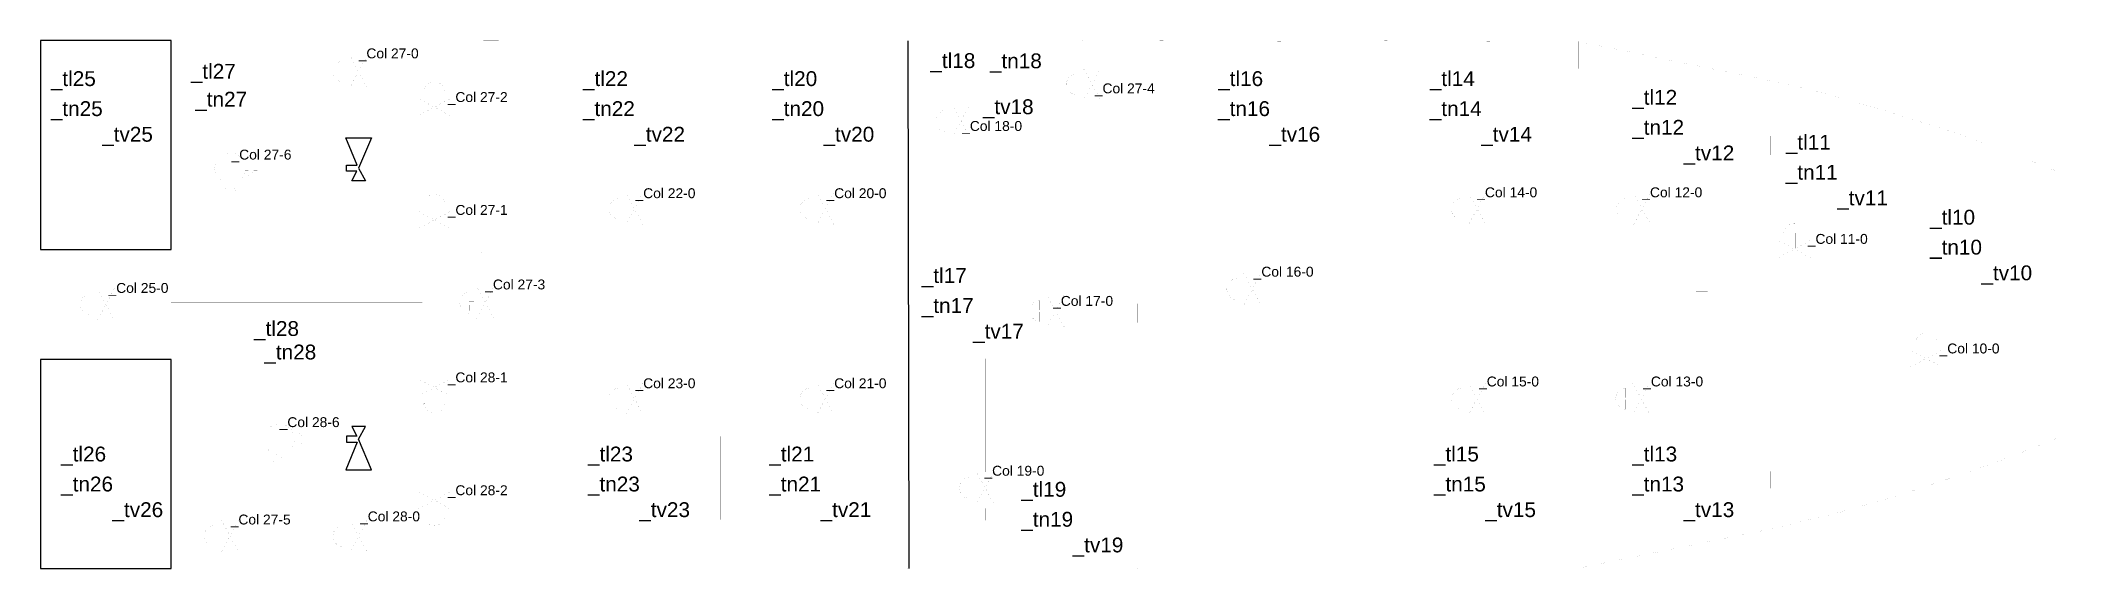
# Model space of a CAD drawing. Extents: x -11686 to 29263, y 11601 to 22268.
import ezdxf

# ---------------------------------------------------------------- set-up
doc = ezdxf.new("R2010")
doc.units = 0
doc.header["$MEASUREMENT"] = 0
for name, color, linetype in [('LAYER01', 7, 'CONTINUOUS'), ('Omriss tanker', 20, 'CONTINUOUS'), ('Suction C', 201, 'CONTINUOUS'), ('Suction PS', 131, 'CONTINUOUS'), ('Suction SB', 211, 'CONTINUOUS'), ('Symboler', 42, 'CONTINUOUS'), ('TEKST', 7, 'CONTINUOUS')]:
    doc.layers.add(name, color=color, linetype=linetype)
doc.styles.add('ARIAL', font='ARIAL.TTF', dxfattribs={"height": 12})

msp = doc.modelspace()

# ---------------------------------------------------------------- linework, layer by layer
at = {"layer": 'LAYER01', "color": 7, "linetype": 'Continuous'}
for points in [[(-5123, 19430), (-5400, 19430), (-5294, 19627), (-5502, 19627), (-5502, 19747), (-5287, 19747), (-5520, 20304), (-5003, 20304), (-5262, 19687)], [(-5123, 14469), (-5400, 14469), (-5294, 14272), (-5502, 14272), (-5502, 14152), (-5287, 14152), (-5520, 13596), (-5003, 13596), (-5262, 14212)]]:
    msp.add_lwpolyline(points, close=True, dxfattribs=at)
at = {"layer": 'Omriss tanker', "linetype": 'Continuous'}
for p, q in [((5837, 22259), (5856, 11603)), ((9365, 22263), (9365, 22263)), ((5835, 11603), (5836, 11603)), ((10485, 11603), (10485, 11603))]:
    msp.add_line(p, q, dxfattribs=at)
for points in [[(-9050, 22268), (-11686, 22268), (-11686, 18044), (-9050, 18044)], [(-9050, 15826), (-11686, 15826), (-11686, 11603), (-9050, 11603)]]:
    msp.add_lwpolyline(points, close=True, dxfattribs=at)
for points, const_width in [([(-1918, 22261), (-9050, 22268), (-9050, 16968), (-3971, 16968), (-3971, 16221), (-1921, 16221)], 0.3), ([(2045, 17207), (-1921, 17204), (-1921, 18410), (-1921, 18410), (-1918, 22261), (2048, 22259)], 0.3), ([(2048, 22259), (5837, 22259), (5833, 17207), (2045, 17207), (2048, 22259)], 0.3), ([(10485, 22263), (5835, 22262), (5835, 20140), (10485, 20140)], 0.2), ([(15077, 22250), (10485, 22263), (10485, 11603), (15077, 11603)], 0.2), ([(19385, 22249), (15077, 22263), (15077, 17207), (19387, 17207)], 0.2), ([(23272, 21453), (19385, 22249), (19387, 17207), (23268, 17202)], 0.3), ([(23272, 21453), (23263, 12397), (24060, 12589), (24628, 12726), (25274, 12912), (25852, 13080), (25852, 20767), (25444, 20898), (24734, 21092), (24283, 21216), (23821, 21329)], 0.3), ([(29263, 19539), (28549, 19827), (27552, 20201), (26933, 20420), (25852, 20767), (25852, 13080), (26652, 13342), (27275, 13552), (28126, 13863), (29263, 14313)], 0.3), ([(10485, 20140), (5835, 20140), (5831, 13725), (10480, 13725)], 0.3), ([(2045, 17207), (-1921, 17204), (-1921, 15528), (-1921, 15528), (-1921, 11603), (2044, 11601)], 0.3), ([(2045, 17207), (5833, 17207), (5831, 11603), (2044, 11602)], 0.3), ([(19387, 17207), (15077, 17207), (15077, 11604), (19387, 11602)], 0.2), ([(23263, 12397), (23268, 17202), (19387, 17201), (19387, 11607)], 0.3), ([(-1921, 11603), (-9050, 11603), (-9050, 16968), (-3971, 16968), (-3971, 16221), (-1921, 16221)], 0.3), ([(10480, 13725), (5831, 13725), (5831, 11602), (10480, 11603)], 0.2)]:
    msp.add_lwpolyline(points, close=True, dxfattribs=dict(at, const_width=const_width))
at = {"layer": 'Omriss tanker', "linetype": 'Continuous', "const_width": 0.3}
msp.add_lwpolyline([(2044, 11602), (2045, 17210)], dxfattribs=at)
at = {"layer": 'Suction C', "linetype": 'Continuous', "const_width": 0.3}
for points in [[(-10368, 17257), (-10368, 18044)], [(24067, 18056), (24459, 18056)], [(-10368, 16615), (-10368, 15826)], [(26731, 15842), (27122, 15842)]]:
    msp.add_lwpolyline(points, close=True, dxfattribs=at)
at = {"layer": 'Suction PS', "linetype": 'Continuous', "const_width": 0.3}
for points in [[(-5262, 21963), (-5262, 22264)], [(-5262, 20304), (-5262, 20582), (-5412, 20582), (-5262, 20732), (-5262, 21321), (-5262, 20921), (-4051, 20921), (-5262, 20921), (-5262, 20732), (-5112, 20582), (-5262, 20582), (-5262, 20304)], [(23425, 18056), (20670, 18056), (20670, 18547), (20670, 18056), (17336, 18056), (17336, 18547), (17336, 18056), (12794, 18056), (12794, 17566), (12794, 18056), (6911, 18056), (6911, 20321), (6911, 18056), (4171, 18056), (4171, 18550), (4171, 18056), (313, 18056), (313, 18550), (313, 18056), (-2702, 18056), (-2702, 20922), (-3409, 20922), (-2702, 20922), (-2702, 18641), (-3409, 18641), (-2702, 18641), (-2701, 17294), (-2701, 18056)], [(6911, 20964), (6912, 21264)], [(9556, 21064), (9556, 18056), (9556, 21064)], [(-7308, 19687), (-5502, 19687)], [(-4052, 18641), (-5268, 18641), (-5268, 18933), (-5418, 18933), (-5268, 19083), (-5268, 19430), (-5268, 19083), (-5118, 18933), (-5268, 18933), (-5268, 18641), (-4469, 18641), (-4469, 18641), (-4469, 18641), (-4052, 18641)], [(313, 19192), (313, 19493)], [(4171, 19192), (4172, 19493)], [(17336, 19190), (17337, 19490)], [(20670, 19190), (20670, 19490)], [(12794, 16623), (12794, 16924)]]:
    msp.add_lwpolyline(points, close=True, dxfattribs=at)
at = {"layer": 'Suction SB', "linetype": 'Continuous', "const_width": 0.3}
for points in [[(-6867, 13508), (-6867, 13047), (-7858, 13047), (-7858, 18983), (-7858, 12579), (-7858, 13047), (-6867, 13047)], [(8821, 17502), (8821, 17168)], [(26088, 15842), (20653, 15842), (20653, 15352), (20653, 15842), (17336, 15842), (17336, 15352), (17336, 15842), (8821, 15842), (8821, 16482), (8821, 15842), (7398, 15842), (7398, 13548), (7398, 15842), (4171, 15842), (4171, 15352), (4171, 15842), (313, 15842), (313, 15352), (313, 15842), (-2702, 15842), (-2702, 12978), (-3409, 12978), (-2702, 12978), (-2702, 15258), (-3409, 15258), (-2702, 15258), (-2703, 16652), (-2703, 15842)], [(-4052, 15258), (-5243, 15258), (-5243, 14960), (-5393, 14960), (-5243, 14810), (-5243, 14469), (-5243, 14810), (-5093, 14960), (-5243, 14960), (-5243, 15258), (-4464, 15258), (-4464, 15258), (-4465, 15258), (-4052, 15258)], [(313, 14710), (313, 14376)], [(4171, 14710), (4171, 14376)], [(17336, 14710), (17336, 14376)], [(20653, 14710), (20653, 14376)], [(-5502, 14212), (-6317, 14212)], [(-5262, 13596), (-5262, 13361), (-5412, 13361), (-5262, 13211), (-5262, 12579), (-5262, 12986), (-4052, 12986), (-5262, 12986), (-5262, 13211), (-5112, 13361), (-5262, 13361), (-5262, 13596)], [(7398, 12906), (7398, 12572)], [(-7858, 11937), (-7858, 11603)], [(-5262, 11937), (-5262, 11603)]]:
    msp.add_lwpolyline(points, close=True, dxfattribs=at)
at = {"layer": 'Symboler', "color": 42, "linetype": 'Continuous'}
for points in [[(-5274, 21620, 0.6, 0.6, 0), (-5587, 21619, 0.6, 0.6, 0), (-5586, 21427, 0.6, 0.6, -0.884677), (-5587, 21857, 0.6, 0.6, 0), (-5587, 21664, 0.6, 0.6, 0), (-5274, 21665, 0.6, 0.6, 0), (-5435, 21963, 0, 0, 0), (-5089, 21963, 0.6, 0.6, 0), (-5262, 21642, 0.6, 0.6, 0), (-5088, 21321, 0, 0, 0), (-5435, 21321, 0.6, 0.6, 0)], [(9544, 21362, 0.6, 0.6, 0), (9231, 21362, 0.6, 0.6, 0), (9231, 21170, 0.6, 0.6, -0.884677), (9231, 21600, 0.6, 0.6, 0), (9231, 21407, 0.6, 0.6, 0), (9544, 21407, 0.6, 0.6, 0), (9382, 21706, 0, 0, 0), (9729, 21706, 0.6, 0.6, 0), (9556, 21385, 0.6, 0.6, 0), (9729, 21064, 0, 0, 0), (9383, 21064, 0.6, 0.6, 0)], [(-3753, 20934, 0.6, 0.6, 0), (-3753, 21247, 0.6, 0.6, 0), (-3945, 21247, 0.6, 0.6, -0.884677), (-3515, 21247, 0.6, 0.6, 0), (-3708, 21247, 0.6, 0.6, 0), (-3708, 20934, 0.6, 0.6, 0), (-3409, 21095, 0, 0, 0), (-3409, 20748, 0.6, 0.6, 0), (-3730, 20922, 0.6, 0.6, 0), (-4051, 20748, 0, 0, 0), (-4051, 21095, 0.6, 0.6, 0)], [(6899, 20665, 0.6, 0.6, 0), (6587, 20665, 0.6, 0.6, 0), (6587, 20858, 0.6, 0.6, 0.884677), (6587, 20427, 0.6, 0.6, 0), (6587, 20620, 0.6, 0.6, 0), (6899, 20620, 0.6, 0.6, 0), (6738, 20321, 0, 0, 0), (7085, 20321, 0.6, 0.6, 0), (6911, 20642, 0.6, 0.6, 0), (7085, 20964, 0, 0, 0), (6738, 20964, 0.6, 0.6, 0)], [(-3753, 18654, 0.6, 0.6, 0), (-3753, 18966, 0.6, 0.6, 0), (-3946, 18966, 0.6, 0.6, -0.884677), (-3515, 18966, 0.6, 0.6, 0), (-3708, 18966, 0.6, 0.6, 0), (-3708, 18654, 0.6, 0.6, 0), (-3409, 18815, 0, 0, 0), (-3409, 18468, 0.6, 0.6, 0), (-3730, 18641, 0.6, 0.6, 0), (-4052, 18468, 0, 0, 0), (-4052, 18815, 0.6, 0.6, 0)], [(301, 18848, 0.6, 0.6, 0), (-12, 18848, 0.6, 0.6, 0), (-12, 18656, 0.6, 0.6, -0.884677), (-12, 19086, 0.6, 0.6, 0), (-12, 18893, 0.6, 0.6, 0), (301, 18893, 0.6, 0.6, 0), (139, 19192, 0, 0, 0), (486, 19192, 0.6, 0.6, 0), (313, 18871, 0.6, 0.6, 0), (486, 18550, 0, 0, 0), (139, 18550, 0.6, 0.6, 0)], [(4159, 18848, 0.6, 0.6, 0), (3847, 18848, 0.6, 0.6, 0), (3847, 18656, 0.6, 0.6, -0.884677), (3847, 19086, 0.6, 0.6, 0), (3847, 18893, 0.6, 0.6, 0), (4159, 18893, 0.6, 0.6, 0), (3998, 19192, 0, 0, 0), (4345, 19192, 0.6, 0.6, 0), (4171, 18871, 0.6, 0.6, 0), (4345, 18550, 0, 0, 0), (3998, 18550, 0.6, 0.6, 0)], [(17324, 18846, 0.6, 0.6, 0), (17011, 18846, 0.6, 0.6, 0), (17011, 18653, 0.6, 0.6, -0.884677), (17011, 19084, 0.6, 0.6, 0), (17011, 18891, 0.6, 0.6, 0), (17324, 18891, 0.6, 0.6, 0), (17163, 19190, 0, 0, 0), (17510, 19190, 0.6, 0.6, 0), (17336, 18868, 0.6, 0.6, 0), (17510, 18547, 0, 0, 0), (17163, 18547, 0.6, 0.6, 0)], [(20658, 18846, 0.6, 0.6, 0), (20345, 18846, 0.6, 0.6, 0), (20345, 18653, 0.6, 0.6, -0.884677), (20345, 19084, 0.6, 0.6, 0), (20345, 18891, 0.6, 0.6, 0), (20658, 18891, 0.6, 0.6, 0), (20497, 19190, 0, 0, 0), (20844, 19190, 0.6, 0.6, 0), (20670, 18868, 0.6, 0.6, 0), (20844, 18547, 0, 0, 0), (20497, 18547, 0.6, 0.6, 0)], [(23724, 18068, 0.6, 0.6, 0), (23724, 18381, 0.6, 0.6, 0), (23531, 18381, 0.6, 0.6, -0.884677), (23961, 18381, 0.6, 0.6, 0), (23769, 18381, 0.6, 0.6, 0), (23769, 18068, 0.6, 0.6, 0), (24067, 18229, 0, 0, 0), (24067, 17883, 0.6, 0.6, 0), (23746, 18056, 0.6, 0.6, 0), (23425, 17883, 0, 0, 0), (23425, 18229, 0.6, 0.6, 0)], [(-10380, 16913, 0.6, 0.6, 0), (-10693, 16913, 0.6, 0.6, 0), (-10693, 16721, 0.6, 0.6, -0.884677), (-10693, 17151, 0.6, 0.6, 0), (-10693, 16958, 0.6, 0.6, 0), (-10380, 16958, 0.6, 0.6, 0), (-10541, 17257, 0, 0, 0), (-10195, 17257, 0.6, 0.6, 0), (-10368, 16936, 0.6, 0.6, 0), (-10195, 16615, 0, 0, 0), (-10541, 16615, 0.6, 0.6, 0)], [(-2714, 16951, 0.6, 0.6, 0), (-3027, 16950, 0.6, 0.6, 0), (-3026, 16758, 0.6, 0.6, -0.884677), (-3027, 17188, 0.6, 0.6, 0), (-3027, 16995, 0.6, 0.6, 0), (-2714, 16996, 0.6, 0.6, 0), (-2875, 17294, 0, 0, 0), (-2529, 17294, 0.6, 0.6, 0), (-2702, 16973, 0.6, 0.6, 0), (-2528, 16652, 0, 0, 0), (-2875, 16652, 0.6, 0.6, 0)], [(12782, 17267, 0.6, 0.6, 0), (12470, 17267, 0.6, 0.6, 0), (12470, 17460, 0.6, 0.6, 0.884677), (12470, 17030, 0.6, 0.6, 0), (12470, 17222, 0.6, 0.6, 0), (12782, 17222, 0.6, 0.6, 0), (12621, 16924, 0, 0, 0), (12968, 16924, 0.6, 0.6, 0), (12794, 17245, 0.6, 0.6, 0), (12968, 17566, 0, 0, 0), (12621, 17566, 0.6, 0.6, 0)], [(8809, 16781, 0.6, 0.6, 0), (8496, 16781, 0.6, 0.6, 0), (8496, 16588, 0.6, 0.6, -0.884677), (8496, 17019, 0.6, 0.6, 0), (8496, 16826, 0.6, 0.6, 0), (8809, 16826, 0.6, 0.6, 0), (8648, 17124, 0, 0, 0), (8995, 17124, 0.6, 0.6, 0), (8821, 16803, 0.6, 0.6, 0), (8995, 16482, 0, 0, 0), (8648, 16482, 0.6, 0.6, 0)], [(26387, 15854, 0.6, 0.6, 0), (26387, 16167, 0.6, 0.6, 0), (26194, 16167, 0.6, 0.6, -0.884677), (26625, 16167, 0.6, 0.6, 0), (26432, 16167, 0.6, 0.6, 0), (26432, 15854, 0.6, 0.6, 0), (26731, 16016, 0, 0, 0), (26731, 15669, 0.6, 0.6, 0), (26410, 15842, 0.6, 0.6, 0), (26088, 15669, 0, 0, 0), (26088, 16016, 0.6, 0.6, 0)], [(-3753, 15246, 0.6, 0.6, 0), (-3753, 14933, 0.6, 0.6, 0), (-3946, 14934, 0.6, 0.6, 0.884677), (-3515, 14933, 0.6, 0.6, 0), (-3708, 14933, 0.6, 0.6, 0), (-3708, 15246, 0.6, 0.6, 0), (-3409, 15085, 0, 0, 0), (-3409, 15432, 0.6, 0.6, 0), (-3730, 15258, 0.6, 0.6, 0), (-4052, 15432, 0, 0, 0), (-4052, 15085, 0.6, 0.6, 0)], [(301, 15054, 0.6, 0.6, 0), (-12, 15054, 0.6, 0.6, 0), (-12, 15246, 0.6, 0.6, 0.884677), (-12, 14816, 0.6, 0.6, 0), (-12, 15009, 0.6, 0.6, 0), (301, 15009, 0.6, 0.6, 0), (140, 14710, 0, 0, 0), (486, 14710, 0.6, 0.6, 0), (313, 15031, 0.6, 0.6, 0), (486, 15352, 0, 0, 0), (140, 15352, 0.6, 0.6, 0)], [(4159, 15054, 0.6, 0.6, 0), (3847, 15054, 0.6, 0.6, 0), (3847, 15246, 0.6, 0.6, 0.884677), (3847, 14816, 0.6, 0.6, 0), (3847, 15009, 0.6, 0.6, 0), (4159, 15009, 0.6, 0.6, 0), (3998, 14710, 0, 0, 0), (4345, 14710, 0.6, 0.6, 0), (4171, 15031, 0.6, 0.6, 0), (4345, 15352, 0, 0, 0), (3998, 15352, 0.6, 0.6, 0)], [(17324, 15054, 0.6, 0.6, 0), (17012, 15054, 0.6, 0.6, 0), (17012, 15246, 0.6, 0.6, 0.884677), (17012, 14816, 0.6, 0.6, 0), (17012, 15009, 0.6, 0.6, 0), (17324, 15009, 0.6, 0.6, 0), (17163, 14710, 0, 0, 0), (17510, 14710, 0.6, 0.6, 0), (17336, 15031, 0.6, 0.6, 0), (17510, 15352, 0, 0, 0), (17163, 15352, 0.6, 0.6, 0)], [(20641, 15054, 0.6, 0.6, 0), (20328, 15054, 0.6, 0.6, 0), (20328, 15246, 0.6, 0.6, 0.884677), (20328, 14816, 0.6, 0.6, 0), (20328, 15009, 0.6, 0.6, 0), (20641, 15009, 0.6, 0.6, 0), (20479, 14710, 0, 0, 0), (20826, 14710, 0.6, 0.6, 0), (20653, 15031, 0.6, 0.6, 0), (20826, 15352, 0, 0, 0), (20479, 15352, 0.6, 0.6, 0)], [(7386, 13249, 0.6, 0.6, 0), (7073, 13249, 0.6, 0.6, 0), (7073, 13442, 0.6, 0.6, 0.884677), (7073, 13012, 0.6, 0.6, 0), (7073, 13204, 0.6, 0.6, 0), (7386, 13204, 0.6, 0.6, 0), (7224, 12906, 0, 0, 0), (7571, 12906, 0.6, 0.6, 0), (7398, 13227, 0.6, 0.6, 0), (7571, 13548, 0, 0, 0), (7224, 13548, 0.6, 0.6, 0)], [(-3753, 12966, 0.6, 0.6, 0), (-3753, 12653, 0.6, 0.6, 0), (-3946, 12653, 0.6, 0.6, 0.884677), (-3515, 12653, 0.6, 0.6, 0), (-3708, 12653, 0.6, 0.6, 0), (-3708, 12966, 0.6, 0.6, 0), (-3409, 12804, 0, 0, 0), (-3409, 13151, 0.6, 0.6, 0), (-3731, 12978, 0.6, 0.6, 0), (-4052, 13151, 0, 0, 0), (-4052, 12805, 0.6, 0.6, 0)], [(-7870, 12280, 0.6, 0.6, 0), (-8183, 12280, 0.6, 0.6, 0), (-8183, 12473, 0.6, 0.6, 0.884677), (-8183, 12043, 0.6, 0.6, 0), (-8183, 12235, 0.6, 0.6, 0), (-7870, 12235, 0.6, 0.6, 0), (-8031, 11937, 0, 0, 0), (-7685, 11937, 0.6, 0.6, 0), (-7858, 12258, 0.6, 0.6, 0), (-7685, 12579, 0, 0, 0), (-8031, 12579, 0.6, 0.6, 0)], [(-5274, 12280, 0.6, 0.6, 0), (-5587, 12280, 0.6, 0.6, 0), (-5587, 12473, 0.6, 0.6, 0.884677), (-5587, 12043, 0.6, 0.6, 0), (-5587, 12235, 0.6, 0.6, 0), (-5274, 12235, 0.6, 0.6, 0), (-5436, 11937, 0, 0, 0), (-5089, 11936, 0.6, 0.6, 0), (-5262, 12258, 0.6, 0.6, 0), (-5089, 12579, 0, 0, 0), (-5435, 12579, 0.6, 0.6, 0)]]:
    msp.add_lwpolyline(points, format="xyseb", close=True, dxfattribs=at)
at = {"layer": 'Symboler', "linetype": 'Continuous', "const_width": 0.45}
for points in [[(-7308, 19635), (-7308, 19740), (-7377, 19740), (-7484, 19829), (-7484, 19740), (-7553, 19740, 1.926208), (-7911, 19384), (-7911, 19316), (-8000, 19210), (-7911, 19210), (-7911, 18983), (-7805, 18983), (-7805, 19209), (-7717, 19209), (-7805, 19315), (-7805, 19384, 0.315826), (-7553, 19635), (-7485, 19635), (-7485, 19547), (-7378, 19635)], [(-6317, 14160), (-6317, 14265), (-6387, 14265), (-6493, 14354), (-6493, 14265), (-6562, 14265, 1.926208), (-6920, 13909), (-6920, 13841), (-7009, 13735), (-6920, 13735), (-6920, 13508), (-6814, 13508), (-6814, 13734), (-6727, 13734), (-6814, 13840), (-6814, 13909, 0.315826), (-6562, 14160), (-6494, 14160), (-6494, 14072), (-6388, 14160)]]:
    msp.add_lwpolyline(points, format="xyb", close=True, dxfattribs=at)
at = {"layer": 'Symboler', "color": 42, "linetype": 'Continuous'}
msp.add_lwpolyline([(-2777, 17982), (-2777, 17982)], dxfattribs=at)

# ---------------------------------------------------------------- texts
at = {"layer": 'TEKST', "linetype": 'Continuous', "style": 'ARIAL'}
for s, height, p in [('_Col 27-0', 200, (-5258, 21908)), ('_tl27', 300, (-8650, 21496)), ('_tl18', 300, (6291, 21712)), ('_tn18', 300, (7494, 21707)), ('_tl25', 300, (-11478, 21348)), ('_tl22', 300, (-727, 21348)), ('_tl20', 300, (3096, 21348)), ('_Col 27-4', 200, (9613, 21201)), ('_tl16', 300, (12105, 21348)), ('_tl14', 300, (16382, 21348)), ('_tn25', 300, (-11478, 20742)), ('_tn27', 300, (-8561, 20932)), ('_Col 27-2', 200, (-3460, 21026)), ('_tn22', 300, (-728, 20742)), ('_tn20', 300, (3095, 20742)), ('_tv18', 300, (7352, 20780)), ('_tn16', 300, (12104, 20742)), ('_tn14', 300, (16381, 20742)), ('_tl12', 300, (20470, 20970)), ('_tv25', 300, (-10441, 20224)), ('_tv22', 300, (309, 20224)), ('_tv20', 300, (4132, 20224)), ('_Col 18-0', 200, (6933, 20441)), ('_tv16', 300, (13141, 20224)), ('_tv14', 300, (17419, 20224)), ('_tn12', 300, (20469, 20364)), ('_Col 27-6', 200, (-7828, 19863)), ('_tv12', 300, (21507, 19846)), ('_tl11', 300, (23574, 20062)), ('_tn11', 300, (23573, 19456)), ('_Col 22-0', 200, (334, 19083)), ('_Col 20-0', 200, (4193, 19083)), ('_Col 14-0', 200, (17340, 19101)), ('_Col 12-0', 200, (20674, 19101)), ('_Col 27-1', 200, (-3460, 18745)), ('_tv11', 300, (24611, 18938)), ('_tl10', 300, (26488, 18548)), ('_Col 11-0', 200, (24017, 18160)), ('_tn10', 300, (26488, 17943)), ('_tl17', 300, (6117, 17369)), ('_Col 16-0', 200, (12822, 17497)), ('_tv10', 300, (27525, 17424)), ('_Col 25-0', 200, (-10313, 17169)), ('_Col 27-3', 200, (-2702, 17239)), ('_tn17', 300, (6117, 16763)), ('_Col 17-0', 200, (8771, 16907)), ('_tl28', 300, (-7373, 16299)), ('_tv17', 300, (7154, 16244)), ('_tn28', 300, (-7165, 15824)), ('_Col 10-0', 200, (26680, 15946)), ('_Col 28-1', 200, (-3460, 15362)), ('_Col 23-0', 200, (334, 15243)), ('_Col 21-0', 200, (4193, 15243)), ('_Col 15-0', 200, (17376, 15279)), ('_Col 13-0', 200, (20692, 15279)), ('_Col 28-6', 200, (-6855, 14457)), ('_tl26', 300, (-11270, 13763)), ('_tl23', 300, (-626, 13763)), ('_tl21', 300, (3036, 13763)), ('_tl15', 300, (16464, 13763)), ('_tl13', 300, (20470, 13763)), ('_Col 19-0', 200, (7383, 13475)), ('_tn26', 300, (-11270, 13157)), ('_Col 28-2', 200, (-3460, 13082)), ('_tn23', 300, (-627, 13157)), ('_tn21', 300, (3035, 13157)), ('_tl19', 300, (8128, 13050)), ('_tn15', 300, (16464, 13157)), ('_tn13', 300, (20469, 13157)), ('_tv26', 300, (-10233, 12639)), ('_Col 27-5', 200, (-7844, 12490)), ('_Col 28-0', 200, (-5231, 12553)), ('_tv23', 300, (410, 12639)), ('_tv21', 300, (4073, 12639)), ('_tn19', 300, (8127, 12445)), ('_tv15', 300, (17501, 12639)), ('_tv13', 300, (21507, 12639)), ('_tv19', 300, (9165, 11926))]:
    msp.add_text(s, height=height, dxfattribs=at).set_placement(p)

doc.saveas('drawing.dxf')
